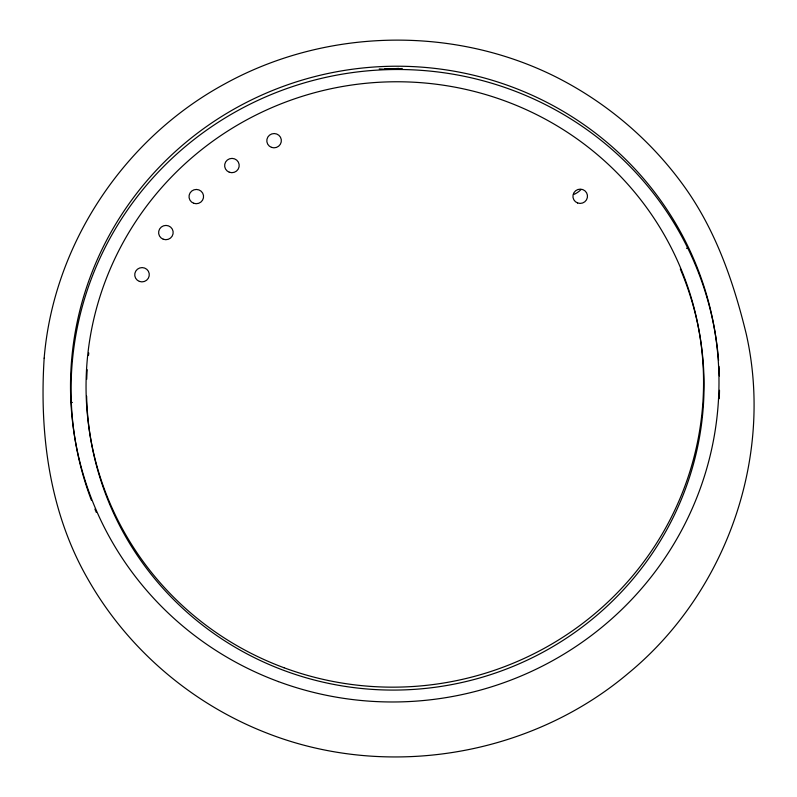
<?xml version="1.0" encoding="UTF-8"?>
<svg xmlns="http://www.w3.org/2000/svg" width="797" height="797" viewBox="0 0 797 797"><rect width="100%" height="100%" fill="white"/><g stroke="black" fill="none" stroke-linecap="round" stroke-linejoin="round"><path stroke-width="1.2" d="M402.256 68.492L394.804 69.19A118.275 115.814 -9.6 0 1 386.684 69.359L379.223 68.96M398.689 68.393L394.794 68.662A125.418 122.808 -9.6 0 1 386.675 68.831L384.702 68.791M70.963 402.485L72.378 402.455M680.309 269.017A308.937 302.521 -9.6 0 1 459.182 683.089A308.937 302.521 -9.6 0 1 86.614 396.119M86.714 379.312A308.937 302.521 -9.6 0 1 87.192 369.718M88.507 355.352A308.937 302.521 -9.6 0 1 88.786 352.961M687.363 248.006A9.116 8.926 -9.6 0 1 686.506 248.335M580.913 189.636A22.067 21.609 -9.6 0 1 574.149 194.329M91.386 500.227A324.429 317.694 -9.6 0 1 325.505 77.429A324.429 317.694 -9.6 0 1 718.565 360.443M718.974 366.401A324.429 317.694 -9.6 0 1 719.412 375.945M719.502 390.281A324.429 317.694 -9.6 0 1 719.253 398.639M96.317 512.411A324.429 317.694 -9.6 0 1 94.923 509.104M44.164 358.182C39.302 434.096 49.534 512.82 88.158 579.549C127.988 649.565 192.595 704.458 267.682 733.399L267.822 733.459C387.282 779.914 529.965 756.184 627.966 673.575L628.076 673.475C725.828 593.187 774.146 457.767 746.251 333.993C733.629 282.208 715.955 230.891 684.723 187.156C651.607 140.79 607.204 102.913 556.396 77.179C453.264 25.295 325.604 28.214 224.624 83.984C124.222 138.489 53.568 244.021 44.164 358.182M284.091 667.776A308.937 302.521 -9.6 0 0 699.776 335.119A308.937 302.521 -9.6 0 0 200.555 150.494A308.937 302.521 -9.6 0 0 284.091 667.776M139.405 281.421A7.293 7.143 -9.6 0 0 149.208 273.57A7.293 7.143 -9.6 0 0 137.433 269.207A7.293 7.143 -9.6 0 0 139.405 281.421M163.275 239.249A7.293 7.143 -9.6 0 0 173.088 231.399A7.293 7.143 -9.6 0 0 161.303 227.045A7.293 7.143 -9.6 0 0 163.275 239.249M193.681 203.265A7.293 7.143 -9.6 0 0 203.484 195.414A7.293 7.143 -9.6 0 0 191.708 191.061A7.293 7.143 -9.6 0 0 193.681 203.265M229.307 172.232A7.293 7.143 -9.6 0 0 239.12 164.381A7.293 7.143 -9.6 0 0 227.334 160.018A7.293 7.143 -9.6 0 0 229.307 172.232M271.468 147.365A7.293 7.143 -9.6 0 0 281.271 139.515A7.293 7.143 -9.6 0 0 269.496 135.161A7.293 7.143 -9.6 0 0 271.468 147.365M577.596 202.966A7.293 7.143 -9.6 0 0 587.399 195.116A7.293 7.143 -9.6 0 0 575.623 190.752A7.293 7.143 -9.6 0 0 577.596 202.966M278.472 681.614A324.429 317.694 -9.6 0 0 715.009 332.279A324.429 317.694 -9.6 0 0 190.752 138.399A324.429 317.694 -9.6 0 0 278.472 681.614"/></g></svg>
